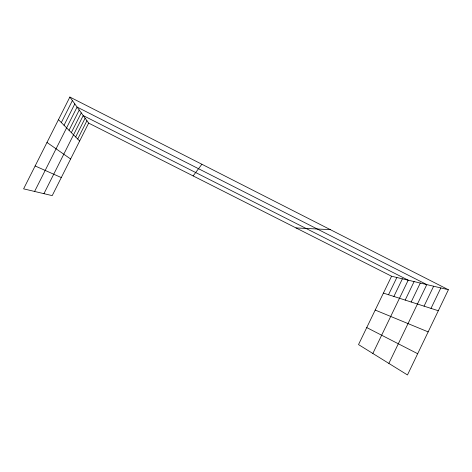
<?xml version="1.0" encoding="UTF-8"?>
<svg xmlns="http://www.w3.org/2000/svg" width="472" height="472" viewBox="0 0 472 472"><rect width="100%" height="100%" fill="white"/><g stroke="black" fill="none" stroke-linecap="round" stroke-linejoin="round"><path stroke-width="0.71" d="M430.989 308.393L440.824 287.938M448.4 289.737L407.478 374.951L358.519 344.589L391.565 276.232L448.4 289.737L69.862 97.049L23.6 188.847L52.215 195.632L88.647 123.103L69.862 97.049M372.845 353.469L408.203 280.185L83.214 115.569L43.943 193.673M405.183 300.092L414.109 281.589M411.165 302.015L420.298 283.058M388.863 363.405L426.8 284.604L77.078 107.055L34.598 191.455M424.045 306.157L433.632 286.227M388.527 294.734L396.858 277.489M393.878 296.457L402.398 278.805M69.036 130.301L79.231 110.041M71.343 132.62L81.272 112.873M75.679 136.98L85.113 118.206M77.721 139.034L86.925 120.714M61.331 122.555L72.399 100.571M64.039 125.281L74.806 103.905M193.125 175.92L201.88 164.256M296.015 227.929L330.388 229.663M383.411 293.094L438.311 310.741M375.211 310.057L428.157 331.887M35.129 165.967L61.289 177.566M88.647 123.103L391.565 276.232M366.75 327.568L417.679 353.717M46.982 142.45L70.623 158.987M58.457 119.67L79.662 140.986"/></g></svg>
